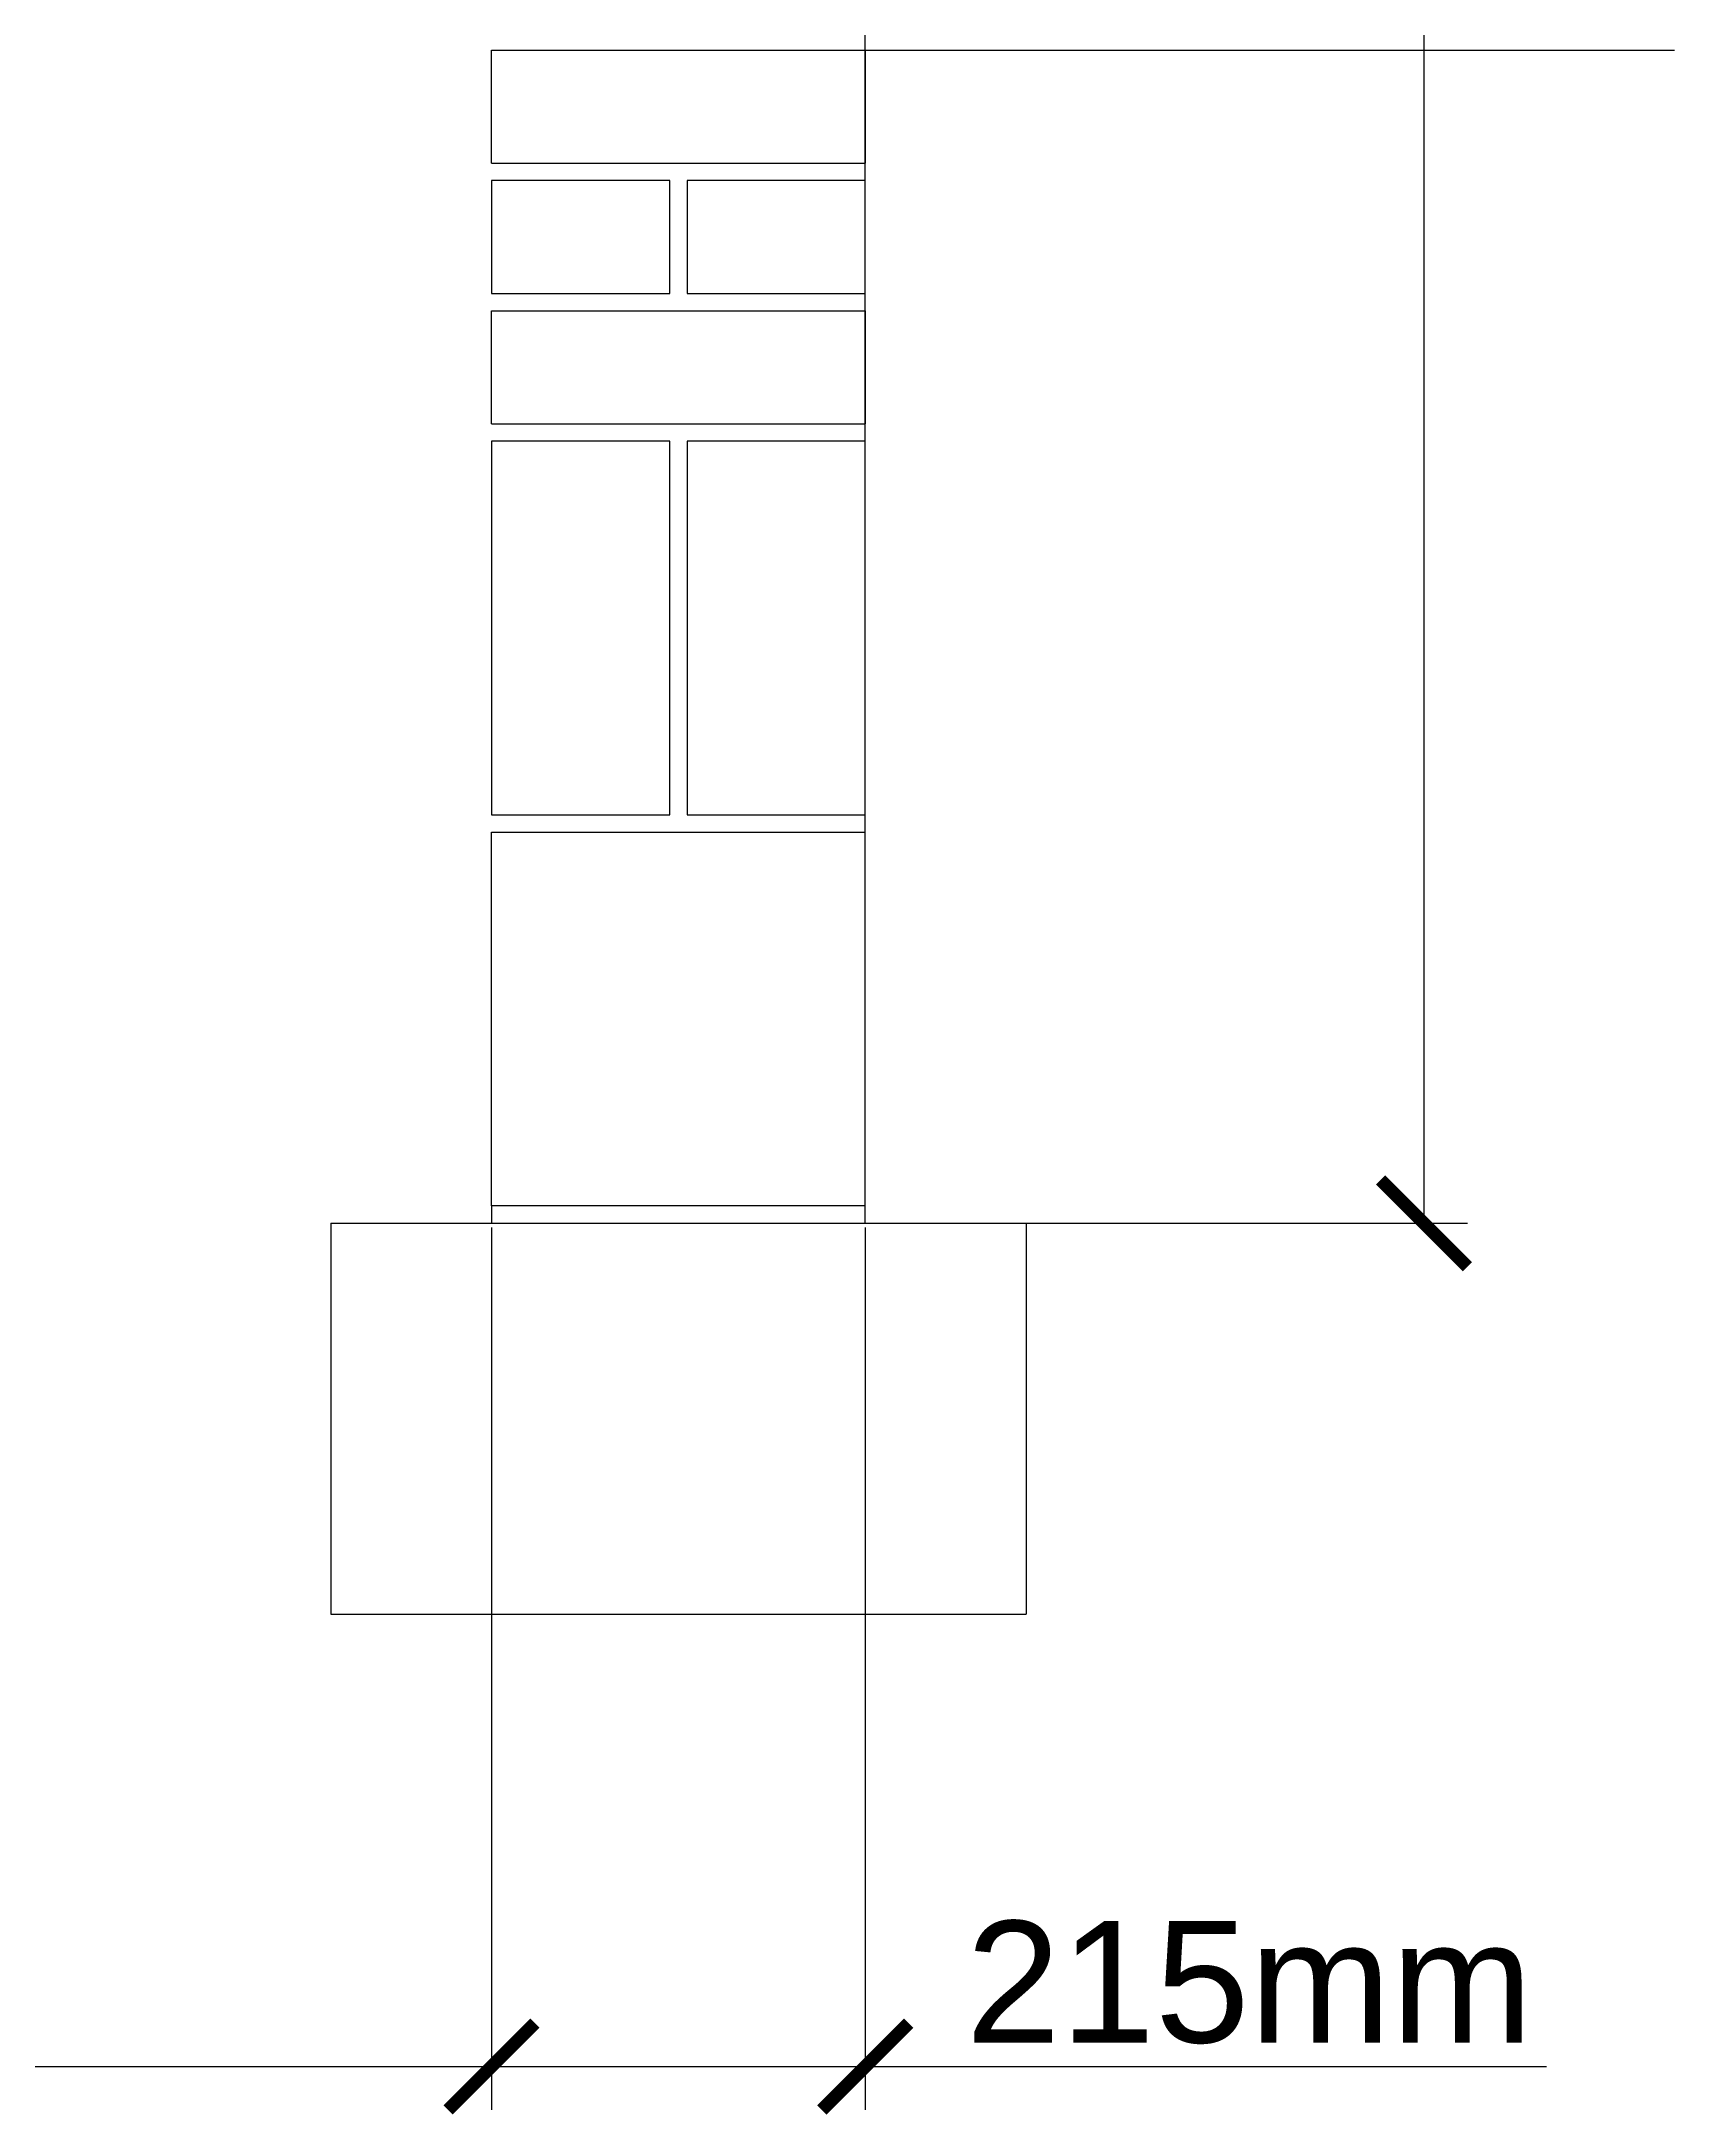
# Model space of a CAD drawing. Header units: millimetres. Extents: x -11841 to 102317, y -68819 to 40378.
# Drawn here: x 60259 to 61199, y 1700 to 2893 of the extents above; entities that cross this region are included whole.
import ezdxf

# ---------------------------------------------------------------- set-up
doc = ezdxf.new("R2010")
doc.units = ezdxf.units.MM
doc.styles.get("Standard").update_dxf_attribs({"font": 'Arial.ttf'})
doc.dimstyles.new('JRMStyle', dxfattribs={"dimtxt": 3.5, "dimasz": 2.5, "dimexe": 1.25, "dimexo": 0.625, "dimtad": 1, "dimdec": 0, "dimdsep": 46, "dimtxsty": 'Standard', "dimblk": 'ARCHTICK', "dimblk1": 'ARCHTICK', "dimblk2": 'ARCHTICK', "dimcen": 2.5, "dimadec": 0, "dimazin": 0, "dimtfac": 1, "dimtdec": 0, "dimtmove": 0, "dimatfit": 3, "dimldrblk": 'ARCHTICK', "dimfxl": 1, "dimarcsym": 0})

# ---------------------------------------------------------------- blocks, each defined once
blk = doc.blocks.new('_ArchTick')
at = {"color": 0, "linetype": 'ByBlock', "const_width": 0.15}
blk.add_lwpolyline([(-0.5, -0.5), (0.5, 0.5)], dxfattribs=at)
blk = doc.blocks.new('*D62')
at = {"color": 0, "lineweight": -2, "ltscale": 0.58, "transparency": 16777216}
for p, q in [((60745.8, 6015.8), (61079.7, 6015.8)), ((61054.7, 2212.8), (61054.7, 6015.8)), ((60745.8, 2212.8), (61079.7, 2212.8))]:
    blk.add_line(p, q, dxfattribs=at)
at = {"layer": 'Defpoints', "color": 0, "ltscale": 0.58, "transparency": 16777216}
for p in [(60733.3, 6015.8), (61054.7, 6015.8), (60733.3, 2212.8)]:
    blk.add_point(p, dxfattribs=at)
at = {"color": 0, "lineweight": -2, "ltscale": 0.58, "transparency": 16777216, "xscale": 50, "yscale": 50, "zscale": 50}
for p, rotation in [((61054.7, 6015.8), 90), ((61054.7, 2212.8), 270)]:
    blk.add_blockref('_ArchTick', p, dxfattribs=dict(at, rotation=rotation))
at = {"color": 0, "ltscale": 0.58, "transparency": 16777216, "insert": (61006.5, 4114.3), "char_height": 70, "attachment_point": 5, "rotation": 90}
blk.add_mtext('3803mm', dxfattribs=at)
blk = doc.blocks.new('*D76')
at = {"color": 0, "lineweight": -2, "ltscale": 0.58, "transparency": 16777216}
for p, q in [((57841.8, 2200.3), (57841.8, 1702.6)), ((60518.3, 2200.3), (60518.3, 1702.6)), ((57841.8, 1727.6), (60518.3, 1727.6))]:
    blk.add_line(p, q, dxfattribs=at)
at = {"layer": 'Defpoints', "color": 0, "ltscale": 0.58, "transparency": 16777216}
for p in [(57841.8, 2212.8), (60518.3, 2212.8), (60518.3, 1727.6)]:
    blk.add_point(p, dxfattribs=at)
at = {"color": 0, "lineweight": -2, "ltscale": 0.58, "transparency": 16777216, "xscale": 50, "yscale": 50, "zscale": 50, "rotation": 180}
blk.add_blockref('_ArchTick', (57841.8, 1727.6), dxfattribs=at)
at = {"color": 0, "lineweight": -2, "ltscale": 0.58, "transparency": 16777216, "xscale": 50, "yscale": 50, "zscale": 50}
blk.add_blockref('_ArchTick', (60518.3, 1727.6), dxfattribs=at)
at = {"color": 0, "ltscale": 0.58, "transparency": 16777216, "insert": (59180, 1775.9), "char_height": 70, "attachment_point": 5}
blk.add_mtext('2677mm', dxfattribs=at)
blk = doc.blocks.new('*D77')
at = {"color": 0, "lineweight": -2, "ltscale": 0.58, "transparency": 16777216}
for p, q in [((60518.3, 2210.3), (60518.3, 1702.6)), ((60733.3, 2210.3), (60733.3, 1702.6)), ((60518.3, 1727.6), (60733.3, 1727.6)), ((60733.3, 1727.6), (61125.2, 1727.6))]:
    blk.add_line(p, q, dxfattribs=at)
at = {"layer": 'Defpoints', "color": 0, "ltscale": 0.58, "transparency": 16777216}
for p in [(60518.3, 2222.8), (60733.3, 2222.8), (60733.3, 1727.6)]:
    blk.add_point(p, dxfattribs=at)
at = {"color": 0, "lineweight": -2, "ltscale": 0.58, "transparency": 16777216, "xscale": 50, "yscale": 50, "zscale": 50, "rotation": 180}
blk.add_blockref('_ArchTick', (60518.3, 1727.6), dxfattribs=at)
at = {"color": 0, "lineweight": -2, "ltscale": 0.58, "transparency": 16777216, "xscale": 50, "yscale": 50, "zscale": 50}
blk.add_blockref('_ArchTick', (60733.3, 1727.6), dxfattribs=at)
at = {"color": 0, "ltscale": 0.58, "transparency": 16777216, "insert": (60954.2, 1775.9), "char_height": 70, "attachment_point": 5}
blk.add_mtext('215mm', dxfattribs=at)

msp = doc.modelspace()

# ---------------------------------------------------------------- linework, layer by layer
for p, q in [((60733.3, 2212.8), (60733.3, 5719.8)), ((60518.3, 2822.8), (60518.3, 2887.8)), ((60518.3, 2887.8), (60733.3, 2887.8)), ((60733.3, 2887.8), (60733.3, 2822.8)), ((60518.3, 2822.8), (60733.3, 2822.8)), ((60620.8, 2812.8), (60518.3, 2812.8)), ((60518.3, 2812.8), (60518.3, 2747.8)), ((60620.8, 2747.8), (60620.8, 2812.8)), ((60733.3, 2812.8), (60630.8, 2812.8)), ((60630.8, 2812.8), (60630.8, 2747.8)), ((60733.3, 2747.8), (60733.3, 2812.8)), ((60518.3, 2747.8), (60620.8, 2747.8)), ((60630.8, 2747.8), (60733.3, 2747.8)), ((60518.3, 2672.8), (60518.3, 2737.8)), ((60518.3, 2737.8), (60733.3, 2737.8)), ((60733.3, 2737.8), (60733.3, 2672.8)), ((60518.3, 2672.8), (60733.3, 2672.8)), ((60620.8, 2662.8), (60518.3, 2662.8)), ((60518.3, 2662.8), (60518.3, 2447.8)), ((60620.8, 2447.8), (60620.8, 2662.8)), ((60733.3, 2662.8), (60630.8, 2662.8)), ((60630.8, 2662.8), (60630.8, 2447.8)), ((60733.3, 2447.8), (60733.3, 2662.8)), ((60518.3, 2447.8), (60620.8, 2447.8)), ((60630.8, 2447.8), (60733.3, 2447.8)), ((60518.3, 2222.8), (60518.3, 2437.8)), ((60518.3, 2437.8), (60733.3, 2437.8)), ((60733.3, 2222.8), (60518.3, 2222.8)), ((60518.3, 2222.8), (60518.3, 2212.8))]:
    msp.add_line(p, q)
at = {"ltscale": 0.58}
for p, q in [((60733.3, 2887.8), (61198.8, 2887.8)), ((60425.8, 2212.8), (60825.8, 2212.8)), ((60425.8, 2212.8), (60425.8, 1987.8)), ((60825.8, 2212.8), (60825.8, 1987.8)), ((60425.8, 1987.8), (60825.8, 1987.8))]:
    msp.add_line(p, q, dxfattribs=at)

# ---------------------------------------------------------------- dimensions: what is measured, and where the dimension line sits
dim = msp.add_linear_dim(base=(61054.7, 6015.8), p1=(60733.3, 2212.8), p2=(60733.3, 6015.8), angle=90, dimstyle='JRMStyle', override={"dimpost": 'mm'}, dxfattribs=at)
dim.commit()
dim.dimension.update_dxf_attribs({"geometry": '*D62', "text_midpoint": (61006.5, 4114.3)})
for base, p1, p2, picture, middle in [((60733.3, 1727.6), (60518.3, 2222.8), (60733.3, 2222.8), '*D77', (60954.2, 1775.9)), ((60518.2838697, 1727.6287729), (57841.7838697, 2212.8322817), (60518.2838697, 2212.8322817), '*D76', (59180.0338697, 1775.868882))]:
    dim = msp.add_linear_dim(base=base, p1=p1, p2=p2, dimstyle='JRMStyle', override={"dimpost": 'mm'}, dxfattribs=at)
    dim.commit()
    dim.dimension.update_dxf_attribs({"geometry": picture, "text_midpoint": middle})

doc.saveas('drawing.dxf')
